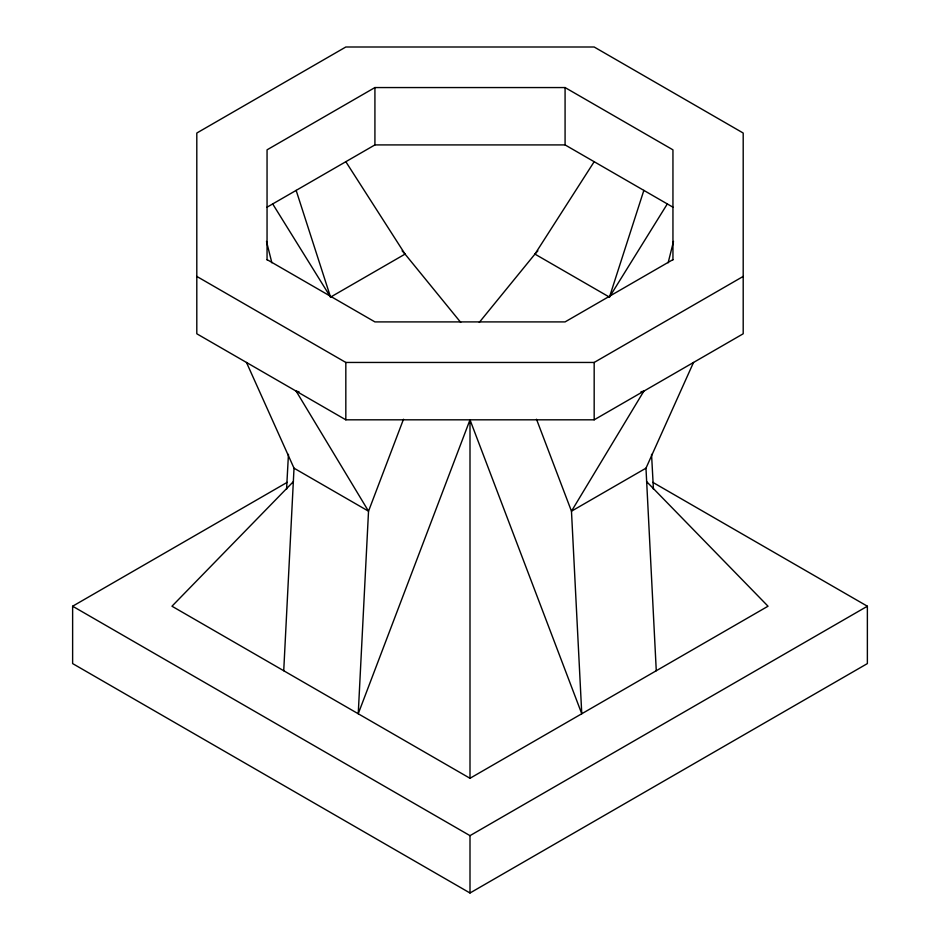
<?xml version="1.0" encoding="UTF-8"?>
<svg xmlns="http://www.w3.org/2000/svg" width="940" height="940" viewBox="0 0 940 940"><rect width="100%" height="100%" fill="white"/><g stroke="black" fill="none" stroke-linecap="round" stroke-linejoin="round"><path stroke-width="1.41" d="M283.727 670.749L294.02 468.179L246.48 362.452M286.559 489.294L288.451 454.361M668.14 262.777L673.498 241.416M479.282 322.397L534.942 254.106L609.449 297.122L643.853 190.385M403.495 419.24L368.527 511.196L358.234 713.766L470 419.816L581.766 713.766L571.473 511.196L536.505 419.24M656.273 670.749L645.98 468.179L693.52 362.452M609.449 297.122L667.294 203.957M594.174 161.715L534.942 254.106L537.88 250.839M293.433 481.562L171.973 606.218L470 778.285L768.027 606.218L646.567 481.562M672.946 259.887L672.946 149.836L565.081 87.561L374.919 87.561L267.054 149.836L267.054 259.887M267.054 207.188L374.919 144.913L565.081 144.913L672.946 207.188M272.706 203.957L330.551 297.122L405.058 254.106L460.718 322.397M652.818 482.349L867.373 606.218L867.373 663.581L470 893L72.627 663.581L72.627 606.218L287.182 482.349M672.946 259.628L565.081 321.903L374.919 321.903L267.054 259.628M196.801 276.419L345.826 362.452L594.174 362.452L743.199 276.419M594.174 419.816L743.199 333.782L743.199 133.034L594.174 47L345.826 47L196.801 133.034L196.801 333.782L345.826 419.816L594.174 419.816L594.174 362.452M645.98 468.179L571.473 511.196L643.853 391.134L640.986 391.769M72.627 606.218L470 835.648L867.373 606.218M299.014 391.769L296.147 391.134L368.527 511.196L294.02 468.179M402.12 250.839L405.058 254.106L345.826 161.715M296.147 190.385L330.551 297.122M266.502 241.416L271.86 262.777M651.549 454.361L653.441 489.294M565.081 87.561L565.081 144.913M470 419.816L470 778.285M470 835.648L470 893M374.919 87.561L374.919 144.913M345.826 362.452L345.826 419.816"/></g></svg>
